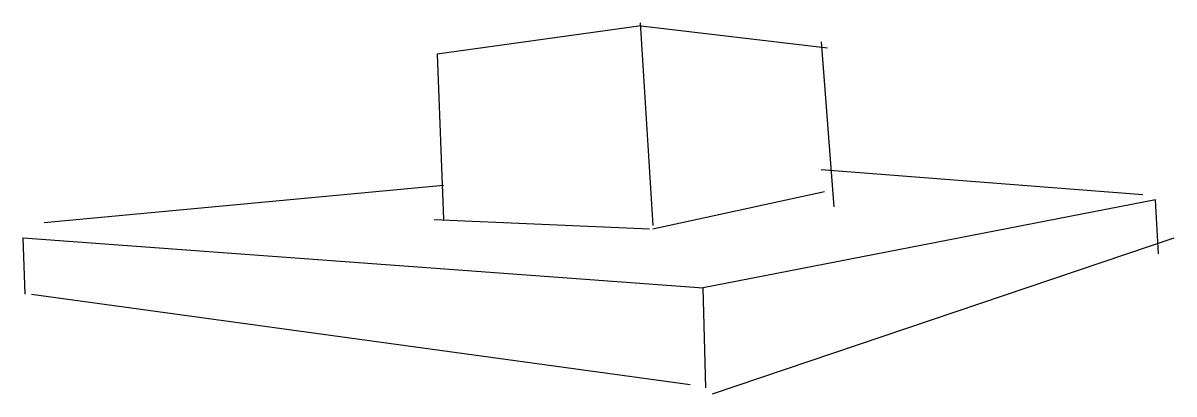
# Model space of a CAD drawing. Header units: metres. Extents: x -186 to 183, y 89 to 208.
import ezdxf

# ---------------------------------------------------------------- set-up
doc = ezdxf.new("R2010")
doc.units = ezdxf.units.M

msp = doc.modelspace()

# ---------------------------------------------------------------- linework, layer by layer
at = {"layer": 'Capa_por_defecto', "color": 0}
for p, q in [((12.352834, 207.076782), (-53, 198)), ((12, 208), (16, 143)), ((12.352834, 207.076782), (72, 200)), ((70, 202), (74, 149)), ((-53, 198), (-51, 145)), ((70, 161), (173, 153)), ((-179, 144), (-51, 156)), ((16, 142), (71, 154)), ((177.042749, 151.230518), (32.134409, 123.026882)), ((178, 134), (177.042749, 151.230518)), ((-54, 145), (15, 142)), ((-185, 121), (-185.723606, 139.090145)), ((-185.723606, 139.090145), (32.134409, 123.026882)), ((183, 139), (35, 89)), ((33, 91), (32.134409, 123.026882)), ((-183, 121), (28, 92))]:
    msp.add_line(p, q, dxfattribs=at)

doc.saveas('drawing.dxf')
